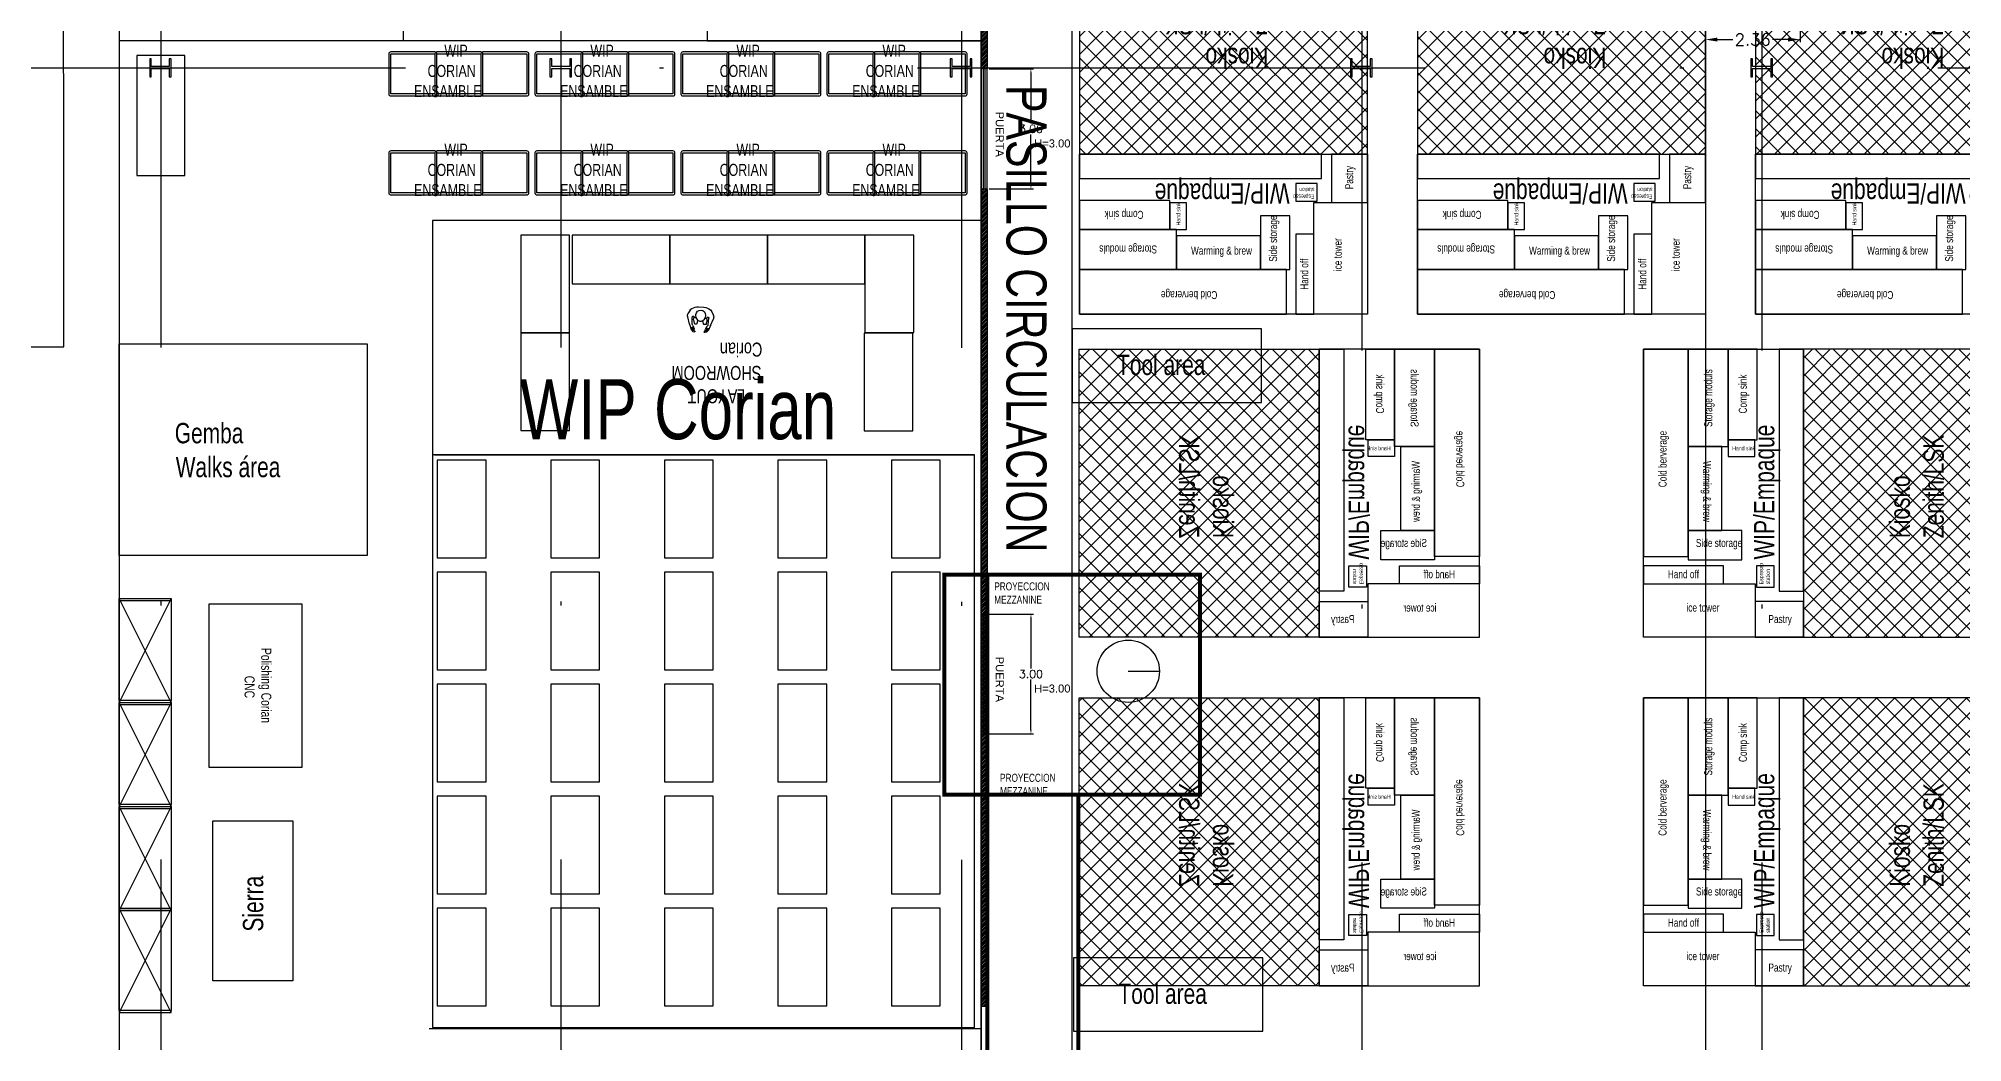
# Model space of a CAD drawing. Header units: millimetres. Extents: x 1263 to 2085, y 1308 to 1444.
# Drawn here: x 1372.09 to 1420.18, y 1385.51 to 1410.62 of the extents above; entities that cross this region are included whole.
import ezdxf
from ezdxf.lldxf.tags import DXFTag

# ---------------------------------------------------------------- set-up
doc = ezdxf.new("R2010")
doc.units = ezdxf.units.MM
doc.linetypes.add('DASHDOT', pattern=[25.4, 12.7, -6.35, 0, -6.35])
doc.linetypes.add('DASHED2', pattern=[0.375, 0.25, -0.125])
for name, color, linetype in [('1- 2', 223, 'Continuous'), ('DIM GENERAL', 1, 'Continuous'), ('ejes', 140, 'DASHDOT'), ('LINEA LIMITE DE ZONIFICACION', 2, 'Continuous'), ('LINEA PROYECCION', 1, 'DASHED2')]:
    doc.layers.add(name, color=color, linetype=linetype)
doc.styles.add('ARRAY BASE$0$Standard', font='arial.ttf')
doc.styles.add('ARRAY BASE$0$STYLE1', font='swissc.ttf', dxfattribs={"width": 0.9})
doc.styles.get("Standard").update_dxf_attribs({"font": 'arial.ttf'})
doc.styles.add('TEXTO GENERAL', font='swissc.ttf', dxfattribs={"width": 0.9, "height": 1})
doc.styles.add('TEXTOS', font='romans.shx')
tags = doc.linetypes.add('ARRAY BASE$0$CACHE', pattern=[0.24, 0.12, -0.12]).pattern_tags.tags
tags[6:7] = [DXFTag(74, 4), DXFTag(75, 0), DXFTag(340, '0'), DXFTag(46, 1.0), DXFTag(50, 0.0), DXFTag(44, 0.0), DXFTag(45, 0.0)]
tags[4:5] = [DXFTag(74, 4), DXFTag(75, 0), DXFTag(340, '0'), DXFTag(46, 1.0), DXFTag(50, 0.0), DXFTag(44, 0.0), DXFTag(45, 0.0)]
doc.dimstyles.new('DIM-75P', dxfattribs={"dimtxt": 0.3, "dimasz": 0.3, "dimexe": 0.0675, "dimexo": 0.0468, "dimgap": 0.0375, "dimtad": 0, "dimtih": 1, "dimtoh": 1, "dimzin": 0, "dimdsep": 46, "dimtxsty": 'TEXTOS', "dimcen": 0.3, "dimclrd": 1, "dimclre": 1, "dimclrt": 2, "dimadec": 0, "dimazin": 0, "dimtfac": 1, "dimtmove": 1, "dimatfit": 3, "dimldrblk": 'flecha', "dimfxl": 0.045, "dimtolj": 1, "dimtzin": 0, "dimlwd": -1, "dimlwe": -1, "dimarcsym": 0})
pattern_1 = [(45, (185.428778, 1316.465176), (-0.0224506403, 0.0224506403), [])]

# ---------------------------------------------------------------- blocks, each defined once
blk = doc.blocks.new('planta conjunto')
at = {"layer": '1- 2', "lineweight": 25}
for points in [[(100.79, 55.02), (100.34, 55.02), (100.34, 55.217), (100.3, 55.217), (100.3, 54.767), (100.34, 54.767), (100.34, 54.972), (100.79, 54.972), (100.79, 54.767), (100.837, 54.767), (100.837, 55.217), (100.79, 55.217), (100.79, 55.02)], [(100.79, 55.02), (100.34, 55.02), (100.34, 55.217), (100.3, 55.217), (100.3, 54.767), (100.34, 54.767), (100.34, 54.972), (100.79, 54.972), (100.79, 54.767), (100.837, 54.767), (100.837, 55.217), (100.79, 55.217), (100.79, 55.02)], [(110.798, 55.02), (110.348, 55.02), (110.348, 55.217), (110.3, 55.217), (110.3, 54.767), (110.348, 54.767), (110.348, 54.972), (110.798, 54.972), (110.798, 54.767), (110.845, 54.767), (110.845, 55.217), (110.798, 55.217), (110.798, 55.02)], [(110.798, 55.02), (110.348, 55.02), (110.348, 55.217), (110.3, 55.217), (110.3, 54.767), (110.348, 54.767), (110.348, 54.972), (110.798, 54.972), (110.798, 54.767), (110.845, 54.767), (110.845, 55.217), (110.798, 55.217), (110.798, 55.02)], [(120.806, 55.02), (120.356, 55.02), (120.356, 55.217), (120.308, 55.217), (120.308, 54.767), (120.356, 54.767), (120.356, 54.972), (120.806, 54.972), (120.806, 54.767), (120.845, 54.767), (120.845, 55.217), (120.806, 55.217), (120.806, 55.02)], [(120.806, 55.02), (120.356, 55.02), (120.356, 55.217), (120.308, 55.217), (120.308, 54.767), (120.356, 54.767), (120.356, 54.972), (120.806, 54.972), (120.806, 54.767), (120.845, 54.767), (120.845, 55.217), (120.806, 55.217), (120.806, 55.02)], [(130.806, 55.02), (130.356, 55.02), (130.356, 55.217), (130.316, 55.217), (130.316, 54.767), (130.356, 54.767), (130.356, 54.972), (130.806, 54.972), (130.806, 54.767), (130.853, 54.767), (130.853, 55.217), (130.806, 55.217), (130.806, 55.02)], [(130.806, 55.02), (130.356, 55.02), (130.356, 55.217), (130.316, 55.217), (130.316, 54.767), (130.356, 54.767), (130.356, 54.972), (130.806, 54.972), (130.806, 54.767), (130.853, 54.767), (130.853, 55.217), (130.806, 55.217), (130.806, 55.02)], [(140.814, 55.02), (140.363, 55.02), (140.363, 55.217), (140.316, 55.217), (140.316, 54.767), (140.363, 54.767), (140.363, 54.972), (140.814, 54.972), (140.814, 54.767), (140.861, 54.767), (140.861, 55.217), (140.814, 55.217), (140.814, 55.02)], [(140.814, 55.02), (140.363, 55.02), (140.363, 55.217), (140.316, 55.217), (140.316, 54.767), (140.363, 54.767), (140.363, 54.972), (140.814, 54.972), (140.814, 54.767), (140.861, 54.767), (140.861, 55.217), (140.814, 55.217), (140.814, 55.02)]]:
    blk.add_lwpolyline(points, dxfattribs=at)
at = {"layer": 'ejes'}
for p, q in [((100.578, 86.192), (100.578, 0.474)), ((110.578, 86.192), (110.578, 0.474)), ((120.586, 86.184), (120.586, 0.474)), ((130.594, 86.124), (130.594, 0.474)), ((140.594, 86.124), (140.594, 0.474)), ((-8.01, 54.992), (162.449, 54.992))]:
    blk.add_line(p, q, dxfattribs=at)
blk = doc.blocks.new('ARRAY BASE$0$Rack madera')
for p, q in [((0.002, 0.002), (0.002, 1.302)), ((0.002, 1.302), (0.052, 1.302)), ((2.602, 1.302), (0.002, 0.002)), ((0.002, 1.302), (2.602, 0.002)), ((2.552, 1.302), (0.052, 1.302)), ((0.052, 1.302), (0.052, 0.002)), ((2.552, 0.002), (2.552, 1.302)), ((2.602, 1.302), (2.552, 1.302)), ((2.602, 0.002), (2.602, 1.302)), ((0.052, 0.002), (0.002, 0.002)), ((0.052, 0.002), (2.552, 0.002)), ((2.552, 0.002), (2.602, 0.002))]:
    blk.add_line(p, q)
blk = doc.blocks.new('ARRAY BASE$0$CABINA PINTURA')
for p, q in [((1.277, -4.103), (1.277, -0.623)), ((6.459, -4.103), (6.459, -0.623)), ((11.557, -4.103), (11.557, -0.623)), ((16.358, -4.103), (23.535, -4.103))]:
    blk.add_line(p, q)
for points in [[(24.34, 0), (0, 0), (0, -6.847), (24.34, -6.847)], [(1.277, -0.623), (1.277, -4.103), (5.311, -4.103), (5.311, -0.623)], [(6.459, -0.623), (6.459, -4.103), (10.493, -4.103), (10.493, -0.623)], [(11.557, -0.623), (11.557, -4.103), (15.591, -4.103), (15.591, -0.623)], [(23.535, -4.103), (23.535, -0.623), (16.358, -0.623), (16.358, -4.103)], [(5.311, -3.403), (5.311, -2.838), (5.534, -2.838), (5.534, -3.403)], [(10.493, -3.403), (10.493, -2.838), (10.717, -2.838), (10.717, -3.403)], [(15.591, -3.403), (15.591, -2.838), (15.814, -2.838), (15.814, -3.403)], [(5.311, -4.103), (5.311, -3.603), (5.811, -3.603), (5.811, -4.103)], [(10.493, -4.103), (10.493, -3.603), (10.993, -3.603), (10.993, -4.103)], [(15.591, -4.103), (15.591, -3.603), (16.091, -3.603), (16.091, -4.103)], [(23.535, -4.103), (23.535, -3.603), (24.035, -3.603), (24.035, -4.103)], [(3.031, -4.366), (3.031, -5.846), (1.164, -5.846), (1.164, -4.366)], [(2.047, -5.765), (1.277, -5.765), (1.277, -4.472), (2.047, -4.472)], [(2.944, -5.765), (2.174, -5.765), (2.174, -4.472), (2.944, -4.472)], [(5.255, -4.366), (5.255, -5.846), (3.388, -5.846), (3.388, -4.366)], [(4.271, -5.765), (3.501, -5.765), (3.501, -4.472), (4.271, -4.472)], [(5.169, -5.765), (4.399, -5.765), (4.399, -4.472), (5.169, -4.472)], [(8.213, -4.366), (8.213, -5.846), (6.346, -5.846), (6.346, -4.366)], [(7.229, -5.765), (6.459, -5.765), (6.459, -4.472), (7.229, -4.472)], [(8.127, -5.765), (7.357, -5.765), (7.357, -4.472), (8.127, -4.472)], [(10.438, -4.366), (10.438, -5.846), (8.571, -5.846), (8.571, -4.366)], [(9.454, -5.765), (8.684, -5.765), (8.684, -4.472), (9.454, -4.472)], [(10.352, -5.765), (9.582, -5.765), (9.582, -4.472), (10.352, -4.472)], [(13.311, -4.366), (13.311, -5.846), (11.444, -5.846), (11.444, -4.366)], [(12.327, -5.765), (11.557, -5.765), (11.557, -4.472), (12.327, -4.472)], [(13.225, -5.765), (12.455, -5.765), (12.455, -4.472), (13.225, -4.472)], [(15.536, -4.366), (15.536, -5.846), (13.669, -5.846), (13.669, -4.366)], [(14.552, -5.765), (13.782, -5.765), (13.782, -4.472), (14.552, -4.472)], [(15.449, -5.765), (14.679, -5.765), (14.679, -4.472), (15.449, -4.472)], [(0, -6.847), (24.34, -6.847), (24.34, -14.438), (0, -14.438)], [(9.762, -7.796), (0.34, -7.796), (0.34, -6.952), (9.762, -6.952)], [(22.643, -7.784), (13.221, -7.784), (13.221, -6.941), (22.643, -6.941)], [(0.469, -11.394), (1.594, -11.394), (1.594, -9.144), (0.469, -9.144)], [(3.018, -11.394), (4.143, -11.394), (4.143, -9.144), (3.018, -9.144)], [(5.566, -11.394), (6.691, -11.394), (6.691, -9.144), (5.566, -9.144)], [(8.115, -11.394), (9.24, -11.394), (9.24, -9.144), (8.115, -9.144)], [(10.664, -11.394), (11.789, -11.394), (11.789, -9.144), (10.664, -9.144)], [(13.213, -11.394), (14.338, -11.394), (14.338, -9.144), (13.213, -9.144)], [(15.762, -11.394), (16.887, -11.394), (16.887, -9.144), (15.762, -9.144)], [(18.311, -11.394), (19.436, -11.394), (19.436, -9.144), (18.311, -9.144)], [(20.859, -11.394), (21.984, -11.394), (21.984, -9.144), (20.859, -9.144)]]:
    blk.add_lwpolyline(points, close=True)
at = {"style": 'TEXTO GENERAL'}
for s, width, gutter_width, insert, char_height, attachment_point, rotation in [('\\pxqc;CABIN\\P1', 2.52479, 12.5, (3.891, -1.082), 0.5, 1, 270), ('\\pxqc;CABIN\\P2', 2.86507, 12.5, (9.074, -1.082), 0.5, 1, 270), ('\\pxqc;CABIN\\P3', 3.00708, 12.5, (14.172, -1.082), 0.5, 1, 270), ('\\pxqc;CABIN\\P4', 3.03436, 12.5, (19.996, -1.222), 0.5, 1, 270), ('COTROL', 0.37702, 12.5, (5.478, -2.834), 0.1, 1, 270), ('COTROL', 0.37702, 12.5, (10.66, -2.834), 0.1, 1, 270), ('COTROL', 0.37702, 12.5, (15.758, -2.834), 0.1, 1, 270), ('\\pxqc;CART', 2.56497, 5.958, (1.728, -3.858), 0.1192, 1, 270), ('\\pxqc;CART', 2.56497, 5.958, (2.626, -3.858), 0.1192, 1, 270), ('\\pxqc;CART', 2.56497, 5.958, (3.953, -3.858), 0.1192, 1, 270), ('\\pxqc;CART', 2.56497, 5.958, (4.85, -3.858), 0.1192, 1, 270), ('\\pxqc;CART', 2.56497, 5.958, (6.911, -3.858), 0.1192, 1, 270), ('\\pxqc;CART', 2.56497, 5.958, (7.808, -3.858), 0.1192, 1, 270), ('\\pxqc;CART', 2.56497, 5.958, (9.135, -3.858), 0.1192, 1, 270), ('\\pxqc;CART', 2.56497, 5.958, (10.033, -3.858), 0.1192, 1, 270), ('\\pxqc;CART', 2.56497, 5.958, (12.008, -3.858), 0.1192, 1, 270), ('\\pxqc;CART', 2.56497, 5.958, (12.906, -3.858), 0.1192, 1, 270), ('\\pxqc;CART', 2.56497, 5.958, (14.233, -3.858), 0.1192, 1, 270), ('\\pxqc;CART', 2.56497, 5.958, (15.131, -3.858), 0.1192, 1, 270), ("\\pxqc;4' x 8'\\PTABLE", 189.1384, 60, (1.031, -10.269), 0.21094, 5, 90), ("\\pxqc;4' x 8'\\PTABLE", 189.1384, 60, (3.58, -10.269), 0.21094, 5, 90), ("\\pxqc;4' x 8'\\PTABLE", 189.1384, 60, (6.129, -10.269), 0.21094, 5, 90), ("\\pxqc;4' x 8'\\PTABLE", 189.1384, 60, (8.678, -10.269), 0.21094, 5, 90), ("\\pxqc;4' x 8'\\PTABLE", 189.1384, 60, (11.227, -10.269), 0.21094, 5, 90), ("\\pxqc;4' x 8'\\PTABLE", 189.1384, 60, (13.775, -10.269), 0.21094, 5, 90), ("\\pxqc;4' x 8'\\PTABLE", 189.1384, 60, (16.324, -10.269), 0.21094, 5, 90), ("\\pxqc;4' x 8'\\PTABLE", 189.1384, 60, (18.873, -10.269), 0.21094, 5, 90), ("\\pxqc;4' x 8'\\PTABLE", 189.1384, 60, (21.422, -10.269), 0.21094, 5, 90)]:
    blk.add_mtext_dynamic_manual_height_columns(s, width=width, gutter_width=gutter_width, heights=[0], dxfattribs=dict(at, insert=insert, char_height=char_height, attachment_point=attachment_point, rotation=rotation))
at = {"char_height": 0.21094, "attachment_point": 5, "style": 'TEXTO GENERAL'}
for insert in [(5.051, -7.374), (17.932, -7.363)]:
    blk.add_mtext_dynamic_manual_height_columns('\\pxqc;BLOWER / VENTILATION', width=284.7754, gutter_width=60, heights=[0], dxfattribs=dict(at, insert=insert))
blk = doc.blocks.new('ARRAY BASE$0$BLK90')
at = {"linetype": 'ARRAY BASE$0$CACHE'}
for p, q in [((-170.737534, -30.518141), (-174.014435, -31.846794)), ((-164.739517, -37.821743), (-165.801132, -36.058189)), ((-165.055527, -35.353413), (-164.82962, -35.431377)), ((-164.739517, -37.821743), (-164.497208, -40.080963)), ((-163.164398, -39.776585), (-164.572159, -35.786911)), ((-161.377762, -39.721272), (-161.666, -34.771053)), ((-174.32193, -44.969616), (-171.71785, -47.692654)), ((-171.971207, -43.11137), (-173.23233, -41.265236)), ((-171.897736, -44.764175), (-172.837677, -44.182594)), ((-171.29158, -47.103867), (-172.075592, -46.284042)), ((-171.897736, -44.764175), (-170.094681, -46.404308)), ((-170.323425, -47.081726), (-171.81723, -46.036961)), ((-171.66568, -47.730412), (-170.43042, -48.320324)), ((-171.541672, -43.241016), (-170.38324, -42.771317)), ((-170.332184, -47.574886), (-171.239426, -47.141628)), ((-170.165298, -42.379147), (-170.535599, -40.236107)), ((-170.32077, -48.33477), (-169.222961, -48.131046)), ((-169.353409, -47.428047), (-170.222549, -47.589333)), ((-166.303116, -40.813187), (-167.471375, -39.103008)), ((-164.715164, -40.473137), (-165.873596, -40.942833)), ((-163.260498, -41.262123), (-163.412186, -43.694824)), ((-163.260498, -41.262123), (-162.991013, -40.190163)), ((-163.231171, -44.945724), (-162.495132, -44.456177)), ((-162.991013, -40.190163), (-163.164398, -39.776585)), ((-161.905502, -44.92271), (-162.835205, -45.541065)), ((-162.776245, -44.021645), (-162.43187, -42.231571)), ((-162.426514, -44.369453), (-162.077194, -43.426704)), ((-162.066055, -43.363285), (-162.074387, -42.228951)), ((-161.361252, -43.552372), (-161.836884, -44.835987)), ((-161.377762, -39.721272), (-161.350113, -43.488953))]:
    blk.add_line(p, q, dxfattribs=at)
for centre, radius, start, end in [((-170.361038, -36.152016), 3.2175, 22.074953, 202.066254), ((-167.815094, -35.11974), 5.964749, 202.067978, 218.962311), ((-170.47406, -37.316853), 3.493774, 321.532944, 345.819852), ((-172.906967, -37.184288), 5.964749, 5.173717, 22.067799), ((-171.502396, -37.057045), 4.554427, 345.822811, 5.178623), ((-173.423462, -28.599037), 10.806423, 306.786201, 313.260727), ((-166.507584, -35.948009), 0.715, 313.257309, 357.717644), ((-166.679947, -33.464012), 3.2175, 50.33379, 77.732773), ((-165.139313, -36.002377), 0.654351, 82.637466, 177.74144), ((-165.252029, -36.008255), 0.715, 18.013397, 53.771713), ((-164.878052, -34.958088), 3.2175, 3.337429, 50.339516), ((-173.423462, -28.599037), 10.806423, 270.88028, 277.35482), ((-168.911682, -36.006607), 4.554427, 218.966507, 238.321701), ((-171.948471, -46.158348), 0.178774, 42.715103, 224.725555), ((-171.675995, -42.909714), 0.3575, 214.301971, 292.075951), ((-171.588654, -47.569111), 0.17875, 223.721497, 244.473404), ((-169.468704, -36.909218), 3.493774, 238.320335, 262.607529), ((-171.162399, -46.980324), 0.17875, 223.774597, 244.512856), ((-170.353394, -48.159023), 0.17875, 244.449814, 280.509796), ((-170.517578, -42.440014), 0.3575, 292.065025, 9.763803), ((-170.255157, -47.413586), 0.17875, 244.542496, 280.522301), ((-170.273239, -46.721344), 0.363864, 262.06086, 60.628738), ((-169.610596, -38.002861), 2.390964, 262.608047, 321.532711), ((-169.391647, -47.798748), 0.372667, 296.914612, 84.110321), ((-166.007919, -40.61153), 0.3575, 214.364944, 292.066399), ((-164.849487, -40.141834), 0.3575, 292.071602, 9.8103), ((-163.063248, -43.797977), 0.363864, 163.560379, 322.049141), ((-162.945572, -45.18512), 0.372667, 140.013275, 287.227173), ((-162.594131, -44.307346), 0.17875, 303.64399, 339.708792), ((-162.253143, -42.227283), 0.178774, 359.550647, 181.289337), ((-162.244812, -43.364597), 0.17875, 339.717196, 0.478137), ((-162.004486, -44.773876), 0.17875, 303.623253, 339.655222), ((-161.52887, -43.490265), 0.17875, 339.691084, 0.447206)]:
    blk.add_arc(centre, radius, start, end, dxfattribs=at)
blk = doc.blocks.new('ARRAY BASE$0$BLK91')
at = {"linetype": 'ARRAY BASE$0$CACHE'}
for p, q in [((-178.073395, -36.43948), (-178.325958, -38.766552)), ((-164.626251, -30.987196), (-162.824356, -32.48127)), ((-174.32193, -44.969616), (-177.562561, -41.21648)), ((-174.724579, -39.273827), (-174.832397, -39.48711)), ((-173.001266, -43.765041), (-174.769547, -39.921551)), ((-173.23233, -41.265236), (-173.698685, -39.260338)), ((-172.837677, -44.182594), (-173.001266, -43.765041))]:
    blk.add_line(p, q, dxfattribs=at)
for centre, radius, start, end in [((-174.87468, -36.786652), 3.2175, 146.405884, 173.803436), ((-169.745422, -40.193554), 9.375121, 117.08773, 146.407135), ((-167.988174, -39.481064), 9.375121, 77.734528, 107.0532), ((-175.127243, -39.113728), 3.2175, 173.80069, 220.804153), ((-174.127502, -39.606911), 0.715, 170.33783, 206.090286), ((-174.212494, -39.68119), 0.654351, 46.433598, 141.485168), ((-173.268448, -38.68927), 0.715, 226.416946, 270.880272)]:
    blk.add_arc(centre, radius, start, end, dxfattribs=at)
blk = doc.blocks.new('ARRAY BASE$0$BLK89')
for name in ['ARRAY BASE$0$BLK91', 'ARRAY BASE$0$BLK90']:
    blk.add_blockref(name, (0, 0))
blk = doc.blocks.new('*D52')
at = {"layer": 'Defpoints', "color": 0, "ltscale": 0.01, "transparency": 16777216}
for p in [(1.5, 1.243), (-1.5, 0.15), (1.5, 0.15)]:
    blk.add_point(p, dxfattribs=at)
at = {"layer": 'DIM GENERAL', "color": 1, "ltscale": 0.01, "transparency": 16777216}
for p, q in [((-1.5, 0.197), (-1.5, 1.31)), ((-1.4, 1.243), (-0.138, 1.243)), ((1.4, 1.243), (0.137, 1.243)), ((1.5, 0.197), (1.5, 1.31))]:
    blk.add_line(p, q, dxfattribs=at)
for points in [[(-1.4, 1.226), (-1.4, 1.26), (-1.5, 1.243)], [(1.4, 1.226), (1.4, 1.26), (1.5, 1.243)]]:
    blk.add_solid(points, dxfattribs=at)
at = {"layer": 'DIM GENERAL', "color": 2, "ltscale": 0.01, "transparency": 16777216, "insert": (0, 1.243), "char_height": 0.2, "attachment_point": 5, "rotation": 90, "style": 'TEXTOS'}
blk.add_mtext('\\A1;3.00', dxfattribs=at)
blk = doc.blocks.new('flecha')
at = {"ltscale": 6}
for points in [[(-0.02, 0.03), (-0.11, 0.13), (-0.12, 0.05), (-0.12, 0.21)], [(-0.02, -0.03), (-0.11, -0.13), (-0.12, -0.05), (-0.12, -0.21)]]:
    blk.add_hatch(color=256, dxfattribs=at).paths.add_polyline_path(points)
for p, q in [((0.01, -0.02), (-0.14, 0.24)), ((0.01, 0.02), (-0.14, -0.24)), ((-0.13, 0.24), (-0.13, 0.03)), ((-0.13, 0.03), (-0.1, 0.12)), ((0, 0), (-0.1, 0.12)), ((0, 0), (-0.1, -0.12)), ((-0.13, -0.02), (-0.13, -0.24)), ((-0.13, -0.02), (-0.1, -0.12))]:
    blk.add_line(p, q, dxfattribs=at)
for points in [[(-0.02, 0.03), (-0.11, 0.13), (-0.12, 0.05), (-0.12, 0.21)], [(-0.02, -0.03), (-0.11, -0.13), (-0.12, -0.05), (-0.12, -0.21)]]:
    blk.add_lwpolyline(points, close=True, dxfattribs=at)
blk = doc.blocks.new('*D61')
at = {"layer": 'Defpoints', "color": 0, "ltscale": 0.01, "transparency": 16777216}
for p in [(1413.754, 1411.081), (1416.117, 1411.081), (1413.754, 1410.589)]:
    blk.add_point(p, dxfattribs=at)
at = {"layer": 'LINEA LIMITE DE ZONIFICACION', "color": 1, "ltscale": 0.01, "transparency": 16777216}
for p, q in [((1413.754, 1411.034), (1413.754, 1410.521)), ((1416.117, 1411.034), (1416.117, 1410.521)), ((1414.054, 1410.589), (1414.44, 1410.589)), ((1415.817, 1410.589), (1415.43, 1410.589))]:
    blk.add_line(p, q, dxfattribs=at)
for points in [[(1414.054, 1410.639), (1414.054, 1410.539), (1413.754, 1410.589)], [(1415.817, 1410.639), (1415.817, 1410.539), (1416.117, 1410.589)]]:
    blk.add_solid(points, dxfattribs=at)
at = {"layer": 'LINEA LIMITE DE ZONIFICACION', "color": 2, "ltscale": 0.01, "transparency": 16777216, "insert": (1414.935, 1410.589), "char_height": 0.3, "attachment_point": 5, "style": 'TEXTOS'}
blk.add_mtext('\\A1;2.36', dxfattribs=at)
blk = doc.blocks.new('ARRAY BASE$0$KIOSKO DE ARMADO')
h = blk.add_hatch()
h.set_pattern_fill('ANSI37', color=256, scale=0.1, angle=180)
h.set_pattern_definition([(225, (2482.8771, 1339.67897), (0.224506403, -0.224506403), []), (315, (2482.8771, 1339.67897), (0.224506403, 0.224506403), [])])
h.paths.add_polyline_path([(7.2, 10), (0, 10), (0, 4), (7.2, 4)])
for points in [[(7.2, 10), (0, 10), (0, 4), (7.2, 4)], [(0, 4), (7.2, 4), (7.2, 0), (0, 0)], [(7.2, 4), (7.2, 0), (0, 0), (0, 4)], [(6.05, 3.39), (6.05, 4), (0, 4), (0, 3.39)], [(6.303, 2.79), (7.2, 2.79), (7.2, 4), (6.303, 4)], [(5.943, 2.825), (5.943, 3.265), (5.413, 3.265), (5.413, 2.825)], [(2.26, 2.12), (2.26, 2.84), (0, 2.84), (0, 2.12)], [(2.68, 2.78), (2.26, 2.78), (2.26, 2.12), (2.68, 2.12)], [(4.53, 2.46), (4.53, 1.12), (5.26, 1.12), (5.26, 2.46)], [(5.86, 2.79), (7.2, 2.79), (7.2, 0), (5.86, 0)], [(2.43, 1.12), (2.43, 2.12), (0, 2.12), (0, 1.12)], [(2.43, 1.96), (2.43, 1.12), (4.53, 1.12), (4.53, 1.96)], [(5.41, 0), (5.86, 0), (5.86, 2), (5.41, 2)], [(5.18, 0), (5.18, 1.12), (0, 1.12), (0, 0)]]:
    blk.add_lwpolyline(points, close=True)
at = {"attachment_point": 1, "style": 'TEXTO GENERAL'}
for s, insert, char_height, rotation in [('Kiosko Zenith/LSK', (4.722, 6.152), 0.50733, 180), ('WIP/Empaque', (5.255, 2.761), 0.50733, 180), ('Pastry', (6.643, 3.123), 0.2, 90), ('Espresso\\Pstation', (5.875, 2.891), 0.1, 180), ('Comp sink', (1.604, 2.382), 0.2, 180), ('Hand sink', (2.424, 2.218), 0.1, 90), ('Side storage', (4.741, 1.31), 0.2, 90), ('Storage moduls', (1.942, 1.518), 0.2, 180), ('ice tower', (6.357, 1.074), 0.2, 90), ('Hand off', (5.522, 0.609), 0.2, 90), ('Cold berverage', (3.448, 0.377), 0.2, 180)]:
    blk.add_mtext_dynamic_manual_height_columns(s, width=3.63915, gutter_width=2.537, heights=[0], dxfattribs=dict(at, insert=insert, char_height=char_height, rotation=rotation))
at = {"insert": (2.791, 1.689), "char_height": 0.2, "attachment_point": 1, "style": 'TEXTO GENERAL'}
blk.add_mtext_dynamic_manual_height_columns('Warming & brew', width=3.63915, gutter_width=2.537, heights=[0], dxfattribs=at)
blk = doc.blocks.new('10')
h = blk.add_hatch()
h.set_pattern_fill('ANSI37', color=256, scale=0.1, angle=180)
h.set_pattern_definition([(225, (2475.6771, 1329.67897), (0.224506403, -0.224506403), []), (315, (2475.6771, 1329.67897), (0.224506403, 0.224506403), [])])
h.paths.add_polyline_path([(0, -6), (0, -4.005), (-1.076, 0), (-7.2, 0), (-7.2, -6)])
for points in [[(-8.448, -38.48), (-24.275, -38.48), (-24.275, 0), (-8.448, 0)], [(-7.2, -6), (0, -6), (0, -10), (-7.2, -10)], [(0, -6), (0, -10), (-7.2, -10), (-7.2, -6)], [(-1.15, -6.61), (-1.15, -6), (-7.2, -6), (-7.2, -6.61)], [(-0.897, -7.21), (0, -7.21), (0, -6), (-0.897, -6)], [(-4.94, -7.88), (-4.94, -7.16), (-7.2, -7.16), (-7.2, -7.88)], [(-1.257, -7.175), (-1.257, -6.735), (-1.787, -6.735), (-1.787, -7.175)], [(-1.34, -7.21), (0, -7.21), (0, -10), (-1.34, -10)], [(-4.52, -7.22), (-4.94, -7.22), (-4.94, -7.88), (-4.52, -7.88)], [(-2.67, -7.54), (-2.67, -8.88), (-1.94, -8.88), (-1.94, -7.54)], [(-4.77, -8.88), (-4.77, -7.88), (-7.2, -7.88), (-7.2, -8.88)], [(-4.77, -8.04), (-4.77, -8.88), (-2.67, -8.88), (-2.67, -8.04)], [(-1.79, -10), (-1.34, -10), (-1.34, -8), (-1.79, -8)], [(-2.02, -10), (-2.02, -8.88), (-7.2, -8.88), (-7.2, -10)], [(-24.275, -12.209), (-19.544, -12.209), (-19.544, -10.37), (-24.275, -10.37)], [(-24.239, -27.931), (-19.508, -27.931), (-19.508, -26.092), (-24.239, -26.092)]]:
    blk.add_lwpolyline(points, close=True)
blk.add_lwpolyline([(-1.076, 0), (-7.2, 0), (-7.2, -6), (0, -6), (0, -4.005)])
for p in [(-24.096, -10), (-15.648, -10), (-24.275, -38.48), (-15.648, -38.48), (-7.021, -38.48)]:
    blk.add_blockref('ARRAY BASE$0$KIOSKO DE ARMADO', p)
at = {"xscale": -1, "rotation": 90}
for p in [(-14.099, -10.88), (-14.099, -19.594)]:
    blk.add_blockref('ARRAY BASE$0$KIOSKO DE ARMADO', p, dxfattribs=at)
at = {"rotation": 270}
for p in [(-9.997, -10.88), (-9.997, -19.594)]:
    blk.add_blockref('ARRAY BASE$0$KIOSKO DE ARMADO', p, dxfattribs=at)
at = {"attachment_point": 1, "style": 'ARRAY BASE$0$STYLE1'}
for s, insert, char_height, rotation in [('Kiosko Zenith/LSK', (-2.478, -3.848), 0.50733, 180), ('WIP/Empaque', (-1.945, -7.239), 0.50733, 180), ('Pastry', (-0.557, -6.877), 0.2, 90), ('Espresso\\Pstation', (-1.325, -7.109), 0.1, 180), ('Comp sink', (-5.596, -7.618), 0.2, 180), ('Hand sink', (-4.776, -7.782), 0.1, 90), ('Side storage', (-2.459, -8.69), 0.2, 90), ('ice tower', (-0.843, -8.926), 0.2, 90), ('Storage moduls', (-5.258, -8.482), 0.2, 180), ('Hand off', (-1.678, -9.391), 0.2, 90), ('Cold berverage', (-3.752, -9.623), 0.2, 180)]:
    blk.add_mtext_dynamic_manual_height_columns(s, width=3.63915, gutter_width=2.537, heights=[0], dxfattribs=dict(at, insert=insert, char_height=char_height, rotation=rotation))
for s, insert, char_height in [('Warming & brew', (-4.409, -8.311), 0.2), ('Tool area', (-23.155, -11.015), 0.5073), ('Tool area', (-23.119, -26.737), 0.5073)]:
    blk.add_mtext_dynamic_manual_height_columns(s, width=3.63915, gutter_width=2.537, heights=[0], dxfattribs=dict(at, insert=insert, char_height=char_height))
blk = doc.blocks.new('ARRAY BASE$0$PUERTA TRANSICION')
at = {"color": 1}
for points in [[(-1.5, 0), (1.5, 0), (1.5, 0.15), (-1.5, 0.15)], [(1.5, 0.05), (1.5, 0.1), (-1.5, 0.1), (-1.5, 0.05)]]:
    blk.add_lwpolyline(points, close=True, dxfattribs=at)
at = {"color": 2, "ltscale": 0.01, "insert": (0.263, 1.323), "char_height": 0.2, "attachment_point": 1, "rotation": 90}
blk.add_mtext_dynamic_manual_height_columns('H=3.00', width=0.44515, gutter_width=12.5, heights=[0], dxfattribs=at)
at = {"insert": (-0.529, 0.563), "char_height": 0.2, "attachment_point": 1, "style": 'ARRAY BASE$0$Standard'}
blk.add_mtext_dynamic_manual_height_columns('\\pxqc;PUERTA', width=1.32555, gutter_width=13.918, heights=[0.278], dxfattribs=at)
at = {"layer": 'DIM GENERAL', "ltscale": 0.01}
dim = blk.add_linear_dim(base=(1.5, 1.243), p1=(-1.5, 0.15), p2=(1.5, 0.15), angle=180, dimstyle='DIM-75P', dxfattribs=at)
dim.commit()
dim.dimension.update_dxf_attribs({"geometry": '*D52', "text_midpoint": (0, 1.243)})

msp = doc.modelspace()

# ---------------------------------------------------------------- hatches: boundary and pattern name
at = {"ltscale": 0.01}
h = msp.add_hatch(dxfattribs=at)
h.set_pattern_fill('ANSI31', color=1, scale=0.01)
h.set_pattern_definition(pattern_1)
h.paths.add_polyline_path([(1395.80193, 1409.85453), (1395.65193, 1409.85453), (1395.65193, 1434.69625), (1395.80193, 1434.69625)])
h = msp.add_hatch(dxfattribs=at)
h.set_pattern_fill('ANSI31', color=1, scale=0.01)
h.set_pattern_definition(pattern_1)
h.paths.add_polyline_path([(1395.80193, 1386.41219), (1395.65193, 1386.41219), (1395.65193, 1406.85453), (1395.80193, 1406.85453)])

# ---------------------------------------------------------------- linework, layer by layer
for p, q in [((1395.65193, 1434.89372), (1395.65193, 1355.0912)), ((1395.65193, 1434.89372), (1395.65193, 1355.0912)), ((1374.10347, 1428.25035), (1374.10347, 1373.24372)), ((1395.65193, 1406.06665), (1395.65193, 1410.55373))]:
    msp.add_line(p, q)
for points in [[(1335.65193, 1354.89372), (1395.65195, 1354.89372), (1395.65195, 1434.89372), (1335.65193, 1434.89372)], [(1395.65193, 1410.55373), (1374.10347, 1410.55373), (1374.10347, 1373.24372), (1395.65193, 1373.24372)], [(1375.75016, 1410.19364), (1374.55016, 1410.19364), (1374.55016, 1407.19364), (1375.75016, 1407.19364)], [(1381.99717, 1410.22882), (1381.99717, 1409.22882), (1380.89717, 1409.22882), (1380.89717, 1410.22882)], [(1383.14717, 1410.22882), (1383.14717, 1409.22882), (1382.04717, 1409.22882), (1382.04717, 1410.22882)], [(1384.29717, 1410.22882), (1384.29717, 1409.22882), (1383.19717, 1409.22882), (1383.19717, 1410.22882)], [(1385.64717, 1410.22882), (1385.64717, 1409.22882), (1384.54717, 1409.22882), (1384.54717, 1410.22882)], [(1386.79717, 1410.22882), (1386.79717, 1409.22882), (1385.69717, 1409.22882), (1385.69717, 1410.22882)], [(1387.94717, 1410.22882), (1387.94717, 1409.22882), (1386.84717, 1409.22882), (1386.84717, 1410.22882)], [(1389.29717, 1410.22882), (1389.29717, 1409.22882), (1388.19717, 1409.22882), (1388.19717, 1410.22882)], [(1390.44717, 1410.22882), (1390.44717, 1409.22882), (1389.34717, 1409.22882), (1389.34717, 1410.22882)], [(1391.59717, 1410.22882), (1391.59717, 1409.22882), (1390.49717, 1409.22882), (1390.49717, 1410.22882)], [(1392.94717, 1410.22882), (1392.94717, 1409.22882), (1391.84717, 1409.22882), (1391.84717, 1410.22882)], [(1394.09717, 1410.22882), (1394.09717, 1409.22882), (1392.99717, 1409.22882), (1392.99717, 1410.22882)], [(1395.24717, 1410.22882), (1395.24717, 1409.22882), (1394.14717, 1409.22882), (1394.14717, 1410.22882)], [(1381.99717, 1407.75526), (1381.99717, 1406.75526), (1380.89717, 1406.75526), (1380.89717, 1407.75526)], [(1383.14717, 1407.75526), (1383.14717, 1406.75526), (1382.04717, 1406.75526), (1382.04717, 1407.75526)], [(1384.29717, 1407.75526), (1384.29717, 1406.75526), (1383.19717, 1406.75526), (1383.19717, 1407.75526)], [(1385.64717, 1407.75526), (1385.64717, 1406.75526), (1384.54717, 1406.75526), (1384.54717, 1407.75526)], [(1386.79717, 1407.75526), (1386.79717, 1406.75526), (1385.69717, 1406.75526), (1385.69717, 1407.75526)], [(1387.94717, 1407.75526), (1387.94717, 1406.75526), (1386.84717, 1406.75526), (1386.84717, 1407.75526)], [(1389.29717, 1407.75526), (1389.29717, 1406.75526), (1388.19717, 1406.75526), (1388.19717, 1407.75526)], [(1390.44717, 1407.75526), (1390.44717, 1406.75526), (1389.34717, 1406.75526), (1389.34717, 1407.75526)], [(1391.59717, 1407.75526), (1391.59717, 1406.75526), (1390.49717, 1406.75526), (1390.49717, 1407.75526)], [(1392.94717, 1407.75526), (1392.94717, 1406.75526), (1391.84717, 1406.75526), (1391.84717, 1407.75526)], [(1394.09717, 1407.75526), (1394.09717, 1406.75526), (1392.99717, 1406.75526), (1392.99717, 1407.75526)], [(1395.24717, 1407.75526), (1395.24717, 1406.75526), (1394.14717, 1406.75526), (1394.14717, 1407.75526)], [(1384.14634, 1403.25855), (1385.36634, 1403.25855), (1385.36634, 1405.69855), (1384.14634, 1405.69855)], [(1385.42749, 1405.70125), (1385.42749, 1404.48125), (1387.86749, 1404.48125), (1387.86749, 1405.70125)], [(1387.86749, 1405.70125), (1387.86749, 1404.48125), (1390.30749, 1404.48125), (1390.30749, 1405.70125)], [(1390.30749, 1405.70125), (1390.30749, 1404.48125), (1392.74749, 1404.48125), (1392.74749, 1405.70125)], [(1392.74749, 1403.26125), (1393.96749, 1403.26125), (1393.96749, 1405.70125), (1392.74749, 1405.70125)], [(1384.14634, 1400.81855), (1385.36634, 1400.81855), (1385.36634, 1403.25855), (1384.14634, 1403.25855)], [(1392.7246, 1400.8059), (1393.9446, 1400.8059), (1393.9446, 1403.2459), (1392.7246, 1403.2459)], [(1374.10347, 1402.98516), (1380.305, 1402.98516), (1380.305, 1397.68822), (1374.10347, 1397.68822)], [(1381.93909, 1385.89174), (1395.48698, 1385.89174), (1395.48698, 1400.2035), (1381.93909, 1400.2035)], [(1383.27737, 1400.07109), (1382.05737, 1400.07109), (1382.05737, 1397.63109), (1383.27737, 1397.63109)], [(1386.11494, 1400.07109), (1384.89494, 1400.07109), (1384.89494, 1397.63109), (1386.11494, 1397.63109)], [(1388.95251, 1400.07109), (1387.73251, 1400.07109), (1387.73251, 1397.63109), (1388.95251, 1397.63109)], [(1391.79008, 1400.07109), (1390.57008, 1400.07109), (1390.57008, 1397.63109), (1391.79008, 1397.63109)], [(1394.62765, 1400.07109), (1393.40765, 1400.07109), (1393.40765, 1397.63109), (1394.62765, 1397.63109)], [(1383.27737, 1397.27109), (1382.05737, 1397.27109), (1382.05737, 1394.83109), (1383.27737, 1394.83109)], [(1386.11494, 1397.27109), (1384.89494, 1397.27109), (1384.89494, 1394.83109), (1386.11494, 1394.83109)], [(1388.95251, 1397.27109), (1387.73251, 1397.27109), (1387.73251, 1394.83109), (1388.95251, 1394.83109)], [(1391.79008, 1397.27109), (1390.57008, 1397.27109), (1390.57008, 1394.83109), (1391.79008, 1394.83109)], [(1394.62765, 1397.27109), (1393.40765, 1397.27109), (1393.40765, 1394.83109), (1394.62765, 1394.83109)], [(1378.66891, 1392.39091), (1376.35791, 1392.39091), (1376.35791, 1396.47991), (1378.66891, 1396.47991)], [(1383.27737, 1394.47109), (1382.05737, 1394.47109), (1382.05737, 1392.03109), (1383.27737, 1392.03109)], [(1386.11494, 1394.47109), (1384.89494, 1394.47109), (1384.89494, 1392.03109), (1386.11494, 1392.03109)], [(1388.95251, 1394.47109), (1387.73251, 1394.47109), (1387.73251, 1392.03109), (1388.95251, 1392.03109)], [(1391.79008, 1394.47109), (1390.57008, 1394.47109), (1390.57008, 1392.03109), (1391.79008, 1392.03109)], [(1394.62765, 1394.47109), (1393.40765, 1394.47109), (1393.40765, 1392.03109), (1394.62765, 1392.03109)], [(1383.27737, 1391.67109), (1382.05737, 1391.67109), (1382.05737, 1389.23109), (1383.27737, 1389.23109)], [(1386.11494, 1391.67109), (1384.89494, 1391.67109), (1384.89494, 1389.23109), (1386.11494, 1389.23109)], [(1388.95251, 1391.67109), (1387.73251, 1391.67109), (1387.73251, 1389.23109), (1388.95251, 1389.23109)], [(1391.79008, 1391.67109), (1390.57008, 1391.67109), (1390.57008, 1389.23109), (1391.79008, 1389.23109)], [(1394.62765, 1391.67109), (1393.40765, 1391.67109), (1393.40765, 1389.23109), (1394.62765, 1389.23109)], [(1376.45205, 1387.05323), (1376.45205, 1391.05482), (1378.4504, 1391.05482), (1378.4504, 1387.05323)], [(1383.27737, 1388.87109), (1382.05737, 1388.87109), (1382.05737, 1386.43109), (1383.27737, 1386.43109)], [(1386.11494, 1388.87109), (1384.89494, 1388.87109), (1384.89494, 1386.43109), (1386.11494, 1386.43109)], [(1388.95251, 1388.87109), (1387.73251, 1388.87109), (1387.73251, 1386.43109), (1388.95251, 1386.43109)], [(1391.79008, 1388.87109), (1390.57008, 1388.87109), (1390.57008, 1386.43109), (1391.79008, 1386.43109)], [(1394.62765, 1388.87109), (1393.40765, 1388.87109), (1393.40765, 1386.43109), (1394.62765, 1386.43109)]]:
    msp.add_lwpolyline(points, close=True)
for points in [[(1395.80193, 1409.85453), (1395.65193, 1409.85453), (1395.65193, 1434.69625), (1395.80193, 1434.69625)], [(1395.80193, 1386.41219), (1395.65193, 1386.41219), (1395.65193, 1406.85453), (1395.80193, 1406.85453)]]:
    msp.add_lwpolyline(points, close=True, dxfattribs=at)
for points in [[(1367.11093, 1402.9069), (1372.72421, 1402.9069), (1372.71249, 1416.58854), (1367.09921, 1416.60026), (1367.09921, 1402.89518)], [(1381.85578, 1385.86082), (1395.65193, 1385.86082), (1395.65193, 1406.06665), (1381.93909, 1406.06665), (1381.93909, 1385.89174)], [(1381.98437, 1400.2035), (1395.48698, 1400.2035)]]:
    msp.add_lwpolyline(points)
for points in [[(1380.89717, 1409.17882), (1381.99717, 1409.17882, 0.41421356), (1382.04717, 1409.22882), (1382.04717, 1410.22882, 0.41421356), (1381.99717, 1410.27882), (1380.89717, 1410.27882, 0.41421356), (1380.84717, 1410.22882), (1380.84717, 1409.22882, 0.41421356)], [(1382.04717, 1409.17882), (1383.14717, 1409.17882, 0.41421356), (1383.19717, 1409.22882), (1383.19717, 1410.22882, 0.41421356), (1383.14717, 1410.27882), (1382.04717, 1410.27882, 0.41421356), (1381.99717, 1410.22882), (1381.99717, 1409.22882, 0.41421356)], [(1383.19717, 1409.17882), (1384.29717, 1409.17882, 0.41421356), (1384.34717, 1409.22882), (1384.34717, 1410.22882, 0.41421356), (1384.29717, 1410.27882), (1383.19717, 1410.27882, 0.41421356), (1383.14717, 1410.22882), (1383.14717, 1409.22882, 0.41421356)], [(1384.54717, 1409.17882), (1385.64717, 1409.17882, 0.41421356), (1385.69717, 1409.22882), (1385.69717, 1410.22882, 0.41421356), (1385.64717, 1410.27882), (1384.54717, 1410.27882, 0.41421356), (1384.49717, 1410.22882), (1384.49717, 1409.22882, 0.41421356)], [(1385.69717, 1409.17882), (1386.79717, 1409.17882, 0.41421356), (1386.84717, 1409.22882), (1386.84717, 1410.22882, 0.41421356), (1386.79717, 1410.27882), (1385.69717, 1410.27882, 0.41421356), (1385.64717, 1410.22882), (1385.64717, 1409.22882, 0.41421356)], [(1386.84717, 1409.17882), (1387.94717, 1409.17882, 0.41421356), (1387.99717, 1409.22882), (1387.99717, 1410.22882, 0.41421356), (1387.94717, 1410.27882), (1386.84717, 1410.27882, 0.41421356), (1386.79717, 1410.22882), (1386.79717, 1409.22882, 0.41421356)], [(1388.19717, 1409.17882), (1389.29717, 1409.17882, 0.41421356), (1389.34717, 1409.22882), (1389.34717, 1410.22882, 0.41421356), (1389.29717, 1410.27882), (1388.19717, 1410.27882, 0.41421356), (1388.14717, 1410.22882), (1388.14717, 1409.22882, 0.41421356)], [(1389.34717, 1409.17882), (1390.44717, 1409.17882, 0.41421356), (1390.49717, 1409.22882), (1390.49717, 1410.22882, 0.41421356), (1390.44717, 1410.27882), (1389.34717, 1410.27882, 0.41421356), (1389.29717, 1410.22882), (1389.29717, 1409.22882, 0.41421356)], [(1390.49717, 1409.17882), (1391.59717, 1409.17882, 0.41421356), (1391.64717, 1409.22882), (1391.64717, 1410.22882, 0.41421356), (1391.59717, 1410.27882), (1390.49717, 1410.27882, 0.41421356), (1390.44717, 1410.22882), (1390.44717, 1409.22882, 0.41421356)], [(1391.84717, 1409.17882), (1392.94717, 1409.17882, 0.41421356), (1392.99717, 1409.22882), (1392.99717, 1410.22882, 0.41421356), (1392.94717, 1410.27882), (1391.84717, 1410.27882, 0.41421356), (1391.79717, 1410.22882), (1391.79717, 1409.22882, 0.41421356)], [(1392.99717, 1409.17882), (1394.09717, 1409.17882, 0.41421356), (1394.14717, 1409.22882), (1394.14717, 1410.22882, 0.41421356), (1394.09717, 1410.27882), (1392.99717, 1410.27882, 0.41421356), (1392.94717, 1410.22882), (1392.94717, 1409.22882, 0.41421356)], [(1394.14717, 1409.17882), (1395.24717, 1409.17882, 0.41421356), (1395.29717, 1409.22882), (1395.29717, 1410.22882, 0.41421356), (1395.24717, 1410.27882), (1394.14717, 1410.27882, 0.41421356), (1394.09717, 1410.22882), (1394.09717, 1409.22882, 0.41421356)], [(1380.89717, 1406.70526), (1381.99717, 1406.70526, 0.41421356), (1382.04717, 1406.75526), (1382.04717, 1407.75526, 0.41421356), (1381.99717, 1407.80526), (1380.89717, 1407.80526, 0.41421356), (1380.84717, 1407.75526), (1380.84717, 1406.75526, 0.41421356)], [(1382.04717, 1406.70526), (1383.14717, 1406.70526, 0.41421356), (1383.19717, 1406.75526), (1383.19717, 1407.75526, 0.41421356), (1383.14717, 1407.80526), (1382.04717, 1407.80526, 0.41421356), (1381.99717, 1407.75526), (1381.99717, 1406.75526, 0.41421356)], [(1383.19717, 1406.70526), (1384.29717, 1406.70526, 0.41421356), (1384.34717, 1406.75526), (1384.34717, 1407.75526, 0.41421356), (1384.29717, 1407.80526), (1383.19717, 1407.80526, 0.41421356), (1383.14717, 1407.75526), (1383.14717, 1406.75526, 0.41421356)], [(1384.54717, 1406.70526), (1385.64717, 1406.70526, 0.41421356), (1385.69717, 1406.75526), (1385.69717, 1407.75526, 0.41421356), (1385.64717, 1407.80526), (1384.54717, 1407.80526, 0.41421356), (1384.49717, 1407.75526), (1384.49717, 1406.75526, 0.41421356)], [(1385.69717, 1406.70526), (1386.79717, 1406.70526, 0.41421356), (1386.84717, 1406.75526), (1386.84717, 1407.75526, 0.41421356), (1386.79717, 1407.80526), (1385.69717, 1407.80526, 0.41421356), (1385.64717, 1407.75526), (1385.64717, 1406.75526, 0.41421356)], [(1386.84717, 1406.70526), (1387.94717, 1406.70526, 0.41421356), (1387.99717, 1406.75526), (1387.99717, 1407.75526, 0.41421356), (1387.94717, 1407.80526), (1386.84717, 1407.80526, 0.41421356), (1386.79717, 1407.75526), (1386.79717, 1406.75526, 0.41421356)], [(1388.19717, 1406.70526), (1389.29717, 1406.70526, 0.41421356), (1389.34717, 1406.75526), (1389.34717, 1407.75526, 0.41421356), (1389.29717, 1407.80526), (1388.19717, 1407.80526, 0.41421356), (1388.14717, 1407.75526), (1388.14717, 1406.75526, 0.41421356)], [(1389.34717, 1406.70526), (1390.44717, 1406.70526, 0.41421356), (1390.49717, 1406.75526), (1390.49717, 1407.75526, 0.41421356), (1390.44717, 1407.80526), (1389.34717, 1407.80526, 0.41421356), (1389.29717, 1407.75526), (1389.29717, 1406.75526, 0.41421356)], [(1390.49717, 1406.70526), (1391.59717, 1406.70526, 0.41421356), (1391.64717, 1406.75526), (1391.64717, 1407.75526, 0.41421356), (1391.59717, 1407.80526), (1390.49717, 1407.80526, 0.41421356), (1390.44717, 1407.75526), (1390.44717, 1406.75526, 0.41421356)], [(1391.84717, 1406.70526), (1392.94717, 1406.70526, 0.41421356), (1392.99717, 1406.75526), (1392.99717, 1407.75526, 0.41421356), (1392.94717, 1407.80526), (1391.84717, 1407.80526, 0.41421356), (1391.79717, 1407.75526), (1391.79717, 1406.75526, 0.41421356)], [(1392.99717, 1406.70526), (1394.09717, 1406.70526, 0.41421356), (1394.14717, 1406.75526), (1394.14717, 1407.75526, 0.41421356), (1394.09717, 1407.80526), (1392.99717, 1407.80526, 0.41421356), (1392.94717, 1407.75526), (1392.94717, 1406.75526, 0.41421356)], [(1394.14717, 1406.70526), (1395.24717, 1406.70526, 0.41421356), (1395.29717, 1406.75526), (1395.29717, 1407.75526, 0.41421356), (1395.24717, 1407.80526), (1394.14717, 1407.80526, 0.41421356), (1394.09717, 1407.75526), (1394.09717, 1406.75526, 0.41421356)]]:
    msp.add_lwpolyline(points, format="xyb", close=True)
at = {"ltscale": 2}
msp.add_lwpolyline([(1399.32688, 1394.79546), (1400.10655, 1394.79546)], dxfattribs=at)
msp.add_circle((1399.32688, 1394.79546), 0.77967, dxfattribs=at)
at = {"layer": 'LINEA PROYECCION', "ltscale": 2, "const_width": 0.1}
msp.add_lwpolyline([(1374.25347, 1373.24372), (1374.25347, 1383.24372), (1395.80193, 1383.24372), (1395.80193, 1397.2111), (1401.12142, 1397.2111), (1401.12142, 1391.7111), (1398.07617, 1391.7111), (1398.07617, 1373.24372), (1374.25347, 1373.24372)], dxfattribs=at)
msp.add_lwpolyline([(1401.12142, 1391.7111), (1394.73093, 1391.7111), (1394.73093, 1397.2111), (1401.12142, 1397.2111)], close=True, dxfattribs=at)
at = {"layer": 'LINEA PROYECCION', "ltscale": 2}
msp.add_lwpolyline([(1394.73093, 1397.2111), (1395.80193, 1397.2111), (1395.80193, 1391.7111), (1394.73093, 1391.7111)], close=True, dxfattribs=at)

# ---------------------------------------------------------------- block references
for name, p in [('planta conjunto', (1274.5697, 1354.89372)), ('10', (1422.20165, 1413.72402))]:
    msp.add_blockref(name, p)
at = {"rotation": 270}
for name, p in [('ARRAY BASE$0$CABINA PINTURA', (1395.65195, 1434.89372)), ('ARRAY BASE$0$PUERTA TRANSICION', (1395.65193, 1408.35453)), ('ARRAY BASE$0$PUERTA TRANSICION', (1395.65193, 1394.72652))]:
    msp.add_blockref(name, p, dxfattribs=at)
at = {"extrusion": (0, 0, -1), "xscale": 0.03752000000000965, "yscale": 0.03752000000000965, "zscale": -0.03752000000004586, "rotation": 341.977039381479}
msp.add_blockref('ARRAY BASE$0$BLK89', (-1382.14441, 1403.01681, -0.00173), dxfattribs=at)
at = {"xscale": -1, "rotation": 270}
for p in [(1374.10163, 1394.01528), (1374.10163, 1391.41528), (1374.10162, 1388.81528), (1374.10162, 1386.26528)]:
    msp.add_blockref('ARRAY BASE$0$Rack madera', p, dxfattribs=at)

# ---------------------------------------------------------------- texts
at = {"style": 'TEXTO GENERAL', "width": 0.9}
for s, height, p in [('WIP', 0.3, (1382.23444, 1410.15953)), ('WIP', 0.3, (1385.88444, 1410.15953)), ('WIP', 0.3, (1389.53444, 1410.15953)), ('WIP', 0.3, (1393.18444, 1410.15953)), ('CORIAN', 0.3, (1381.81545, 1409.65421)), ('CORIAN', 0.3, (1385.46545, 1409.65421)), ('CORIAN', 0.3, (1389.11545, 1409.65421)), ('CORIAN', 0.3, (1392.76545, 1409.65421)), ('ENSAMBLE', 0.3, (1381.47708, 1409.14909)), ('ENSAMBLE', 0.3, (1385.12708, 1409.14909)), ('ENSAMBLE', 0.3, (1388.77708, 1409.14909)), ('ENSAMBLE', 0.3, (1392.42708, 1409.14909)), ('WIP', 0.3, (1382.23444, 1407.68597)), ('WIP', 0.3, (1385.88444, 1407.68597)), ('WIP', 0.3, (1389.53444, 1407.68597)), ('WIP', 0.3, (1393.18444, 1407.68597)), ('CORIAN', 0.3, (1381.81545, 1407.18065)), ('CORIAN', 0.3, (1385.46545, 1407.18065)), ('CORIAN', 0.3, (1389.11545, 1407.18065)), ('CORIAN', 0.3, (1392.76545, 1407.18065)), ('ENSAMBLE', 0.3, (1381.47708, 1406.67553)), ('ENSAMBLE', 0.3, (1385.12708, 1406.67553)), ('ENSAMBLE', 0.3, (1388.77708, 1406.67553)), ('ENSAMBLE', 0.3, (1392.42708, 1406.67553)), ('Gemba', 0.507328, (1375.49706, 1400.49528)), ('Walks área', 0.507328, (1375.52108, 1399.64776))]:
    msp.add_text(s, height=height, dxfattribs=at).set_placement(p)
msp.add_text('Sierra', height=0.507328, rotation=90, dxfattribs=at).set_placement((1377.7078, 1388.28665))
at = {"attachment_point": 1, "style": 'TEXTO GENERAL'}
for s, width, gutter_width, heights, insert, char_height, rotation in [('\\pxqc;LAYOUT SHOWROOM\\P\\pq*;Corian ', 2.2931763, 12.5, [2.29328], (1390.18218, 1401.49543), 0.35, 180), ('\\pxqc;Polishing Corian\\P CNC', 3.7524625, 0, [1.89809], (1377.90862, 1396.31516), 0.25, 270)]:
    msp.add_mtext_dynamic_manual_height_columns(s, width=width, gutter_width=gutter_width, heights=heights, dxfattribs=dict(at, insert=insert, char_height=char_height, rotation=rotation))
at = {"insert": (1384.12351, 1402.09739), "char_height": 2.5, "attachment_point": 1, "style": 'TEXTO GENERAL'}
msp.add_mtext_dynamic_manual_height_columns('{\\H0.6x;WIP Corian} ', width=17.7413808, gutter_width=12.5, heights=[0], dxfattribs=at)
at = {"layer": 'LINEA LIMITE DE ZONIFICACION', "ltscale": 0.01, "style": 'TEXTO GENERAL', "width": 0.9}
msp.add_text('PASILLO CIRCULACION', height=1, rotation=270, dxfattribs=at).set_placement((1396.28413, 1409.45367))
at = {"layer": 'LINEA PROYECCION', "ltscale": 2, "char_height": 0.2, "attachment_point": 1, "style": 'TEXTO GENERAL'}
for insert in [(1395.97863, 1397.01726), (1396.12313, 1392.23071)]:
    msp.add_mtext_dynamic_manual_height_columns('PROYECCION MEZZANINE', width=2.4102633, gutter_width=5, heights=[0], dxfattribs=dict(at, insert=insert))

# ---------------------------------------------------------------- dimensions: what is measured, and where the dimension line sits
at = {"layer": 'LINEA LIMITE DE ZONIFICACION', "ltscale": 0.01}
dim = msp.add_linear_dim(base=(1413.75356, 1410.58857), p1=(1416.11653, 1411.08078), p2=(1413.75356, 1411.08078), dimstyle='DIM-75P', dxfattribs=at)
dim.commit()
dim.dimension.update_dxf_attribs({"geometry": '*D61', "text_midpoint": (1414.93505, 1410.58857)})

doc.saveas('drawing.dxf')
